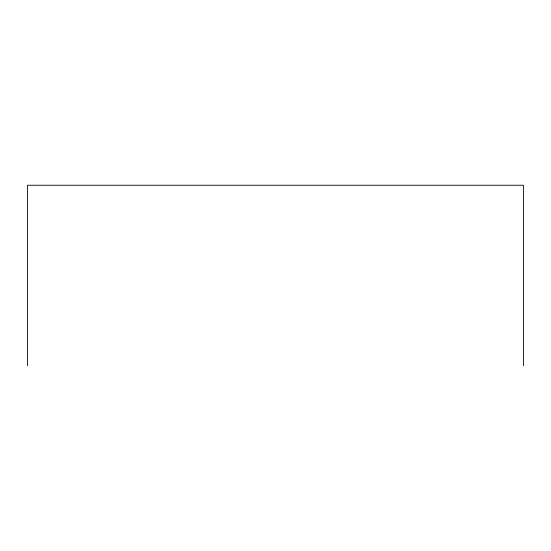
<?xml version="1.0" encoding="UTF-8"?>
<svg xmlns="http://www.w3.org/2000/svg" width="551" height="551" viewBox="0 0 551 551"><rect width="100%" height="100%" fill="white"/><g stroke="black" fill="none" stroke-linecap="round" stroke-linejoin="round"><path stroke-width="0.83" d="M523.45 365.754L523.45 185.246L27.55 185.246L27.55 365.754"/></g></svg>
